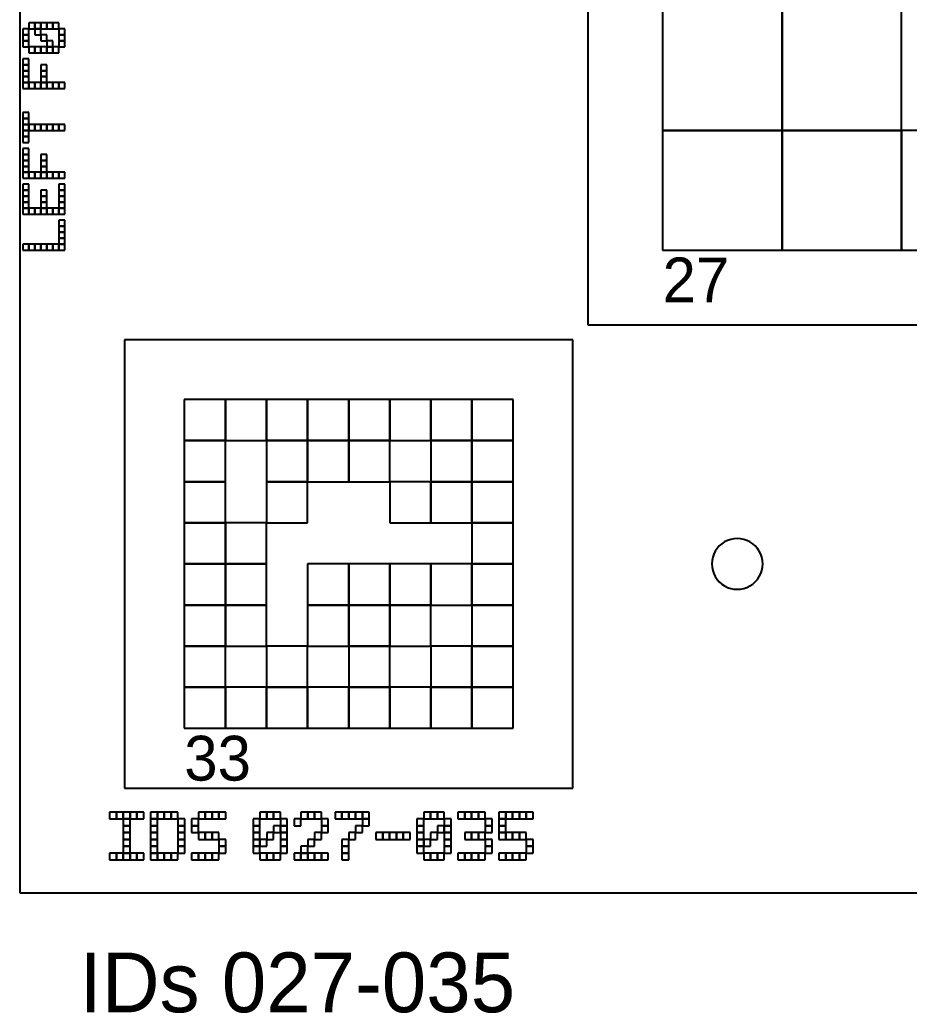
# Model space of a CAD drawing. Extents: x 0 to 490, y -8 to 329.
# Drawn here: x 0 to 59.5, y -8.1 to 58.4 of the extents above; entities that cross this region are included whole.
import ezdxf

# ---------------------------------------------------------------- set-up
doc = ezdxf.new("R2010")
doc.units = 0
for name, color, linetype in [('BLACK_POCKET', 7, 'CONTINUOUS'), ('BOARD_TEXT', 2, 'CONTINUOUS'), ('CUT', 1, 'CONTINUOUS'), ('LABEL', 3, 'CONTINUOUS'), ('MOUNT_HOLE', 5, 'CONTINUOUS'), ('QUIET_ZONE', 4, 'CONTINUOUS'), ('TAG_BOUNDARY', 8, 'CONTINUOUS')]:
    doc.layers.add(name, color=color, linetype=linetype)

msp = doc.modelspace()

# ---------------------------------------------------------------- linework, layer by layer
at = {"layer": 'BLACK_POCKET'}
for p, q in [((43, 59), (43, 51)), ((51, 51), (51, 59)), ((51, 59), (51, 51)), ((59, 51), (59, 59)), ((43, 51), (51, 51)), ((51, 51), (43, 51)), ((43, 51), (43, 43)), ((51, 51), (59, 51)), ((51, 43), (51, 51)), ((59, 51), (51, 51)), ((51, 51), (51, 43)), ((59, 43), (59, 51)), ((67, 51), (59, 51)), ((59, 51), (59, 43)), ((43, 43), (51, 43)), ((51, 43), (59, 43)), ((59, 43), (67, 43)), ((13.75, 33), (11, 33)), ((11, 33), (11, 30.25)), ((13.75, 30.25), (13.75, 33)), ((16.5, 33), (13.75, 33)), ((13.75, 33), (13.75, 30.25)), ((16.5, 30.25), (16.5, 33)), ((19.25, 33), (16.5, 33)), ((16.5, 33), (16.5, 30.25)), ((19.25, 30.25), (19.25, 33)), ((22, 33), (19.25, 33)), ((19.25, 33), (19.25, 30.25)), ((22, 30.25), (22, 33)), ((24.75, 33), (22, 33)), ((22, 33), (22, 30.25)), ((24.75, 30.25), (24.75, 33)), ((27.5, 33), (24.75, 33)), ((24.75, 33), (24.75, 30.25)), ((27.5, 30.25), (27.5, 33)), ((30.25, 33), (27.5, 33)), ((27.5, 33), (27.5, 30.25)), ((30.25, 30.25), (30.25, 33)), ((33, 33), (30.25, 33)), ((30.25, 33), (30.25, 30.25)), ((33, 30.25), (33, 33)), ((11, 30.25), (13.75, 30.25)), ((13.75, 30.25), (11, 30.25)), ((11, 30.25), (11, 27.5)), ((13.75, 30.25), (16.5, 30.25)), ((13.75, 27.5), (13.75, 30.25)), ((16.5, 30.25), (19.25, 30.25)), ((19.25, 30.25), (16.5, 30.25)), ((16.5, 30.25), (16.5, 27.5)), ((19.25, 30.25), (22, 30.25)), ((19.25, 27.5), (19.25, 30.25)), ((22, 30.25), (19.25, 30.25)), ((19.25, 30.25), (19.25, 27.5)), ((22, 30.25), (24.75, 30.25)), ((22, 27.5), (22, 30.25)), ((24.75, 30.25), (22, 30.25)), ((22, 30.25), (22, 27.5)), ((24.75, 30.25), (27.5, 30.25)), ((24.75, 27.5), (24.75, 30.25)), ((27.5, 30.25), (30.25, 30.25)), ((30.25, 30.25), (27.5, 30.25)), ((27.5, 30.25), (27.5, 27.5)), ((30.25, 30.25), (33, 30.25)), ((30.25, 27.5), (30.25, 30.25)), ((33, 30.25), (30.25, 30.25)), ((30.25, 30.25), (30.25, 27.5)), ((33, 27.5), (33, 30.25)), ((11, 27.5), (13.75, 27.5)), ((13.75, 27.5), (11, 27.5)), ((11, 27.5), (11, 24.75)), ((13.75, 24.75), (13.75, 27.5)), ((16.5, 27.5), (19.25, 27.5)), ((19.25, 27.5), (16.5, 27.5)), ((16.5, 27.5), (16.5, 24.75)), ((19.25, 27.5), (22, 27.5)), ((19.25, 24.75), (19.25, 27.5)), ((22, 27.5), (24.75, 27.5)), ((27.5, 27.5), (24.75, 27.5)), ((24.75, 27.5), (24.75, 24.75)), ((27.5, 27.5), (30.25, 27.5)), ((27.5, 24.75), (27.5, 27.5)), ((30.25, 27.5), (27.5, 27.5)), ((27.5, 27.5), (27.5, 24.75)), ((30.25, 27.5), (33, 27.5)), ((30.25, 24.75), (30.25, 27.5)), ((33, 27.5), (30.25, 27.5)), ((30.25, 27.5), (30.25, 24.75)), ((33, 24.75), (33, 27.5)), ((11, 24.75), (13.75, 24.75)), ((13.75, 24.75), (11, 24.75)), ((11, 24.75), (11, 22)), ((13.75, 22), (13.75, 24.75)), ((16.5, 24.75), (13.75, 24.75)), ((13.75, 24.75), (13.75, 22)), ((16.5, 24.75), (19.25, 24.75)), ((16.5, 22), (16.5, 24.75)), ((24.75, 24.75), (27.5, 24.75)), ((27.5, 24.75), (30.25, 24.75)), ((30.25, 24.75), (33, 24.75)), ((33, 24.75), (30.25, 24.75)), ((30.25, 24.75), (30.25, 22)), ((33, 22), (33, 24.75)), ((11, 22), (13.75, 22)), ((13.75, 22), (11, 22)), ((11, 22), (11, 19.25)), ((13.75, 22), (16.5, 22)), ((13.75, 19.25), (13.75, 22)), ((16.5, 22), (13.75, 22)), ((13.75, 22), (13.75, 19.25)), ((16.5, 19.25), (16.5, 22)), ((22, 22), (19.25, 22)), ((19.25, 22), (19.25, 19.25)), ((22, 19.25), (22, 22)), ((24.75, 22), (22, 22)), ((22, 22), (22, 19.25)), ((24.75, 19.25), (24.75, 22)), ((27.5, 22), (24.75, 22)), ((24.75, 22), (24.75, 19.25)), ((27.5, 19.25), (27.5, 22)), ((30.25, 22), (27.5, 22)), ((27.5, 22), (27.5, 19.25)), ((30.25, 22), (33, 22)), ((30.25, 19.25), (30.25, 22)), ((33, 22), (30.25, 22)), ((30.25, 22), (30.25, 19.25)), ((33, 19.25), (33, 22)), ((11, 19.25), (13.75, 19.25)), ((13.75, 19.25), (11, 19.25)), ((11, 19.25), (11, 16.5)), ((13.75, 19.25), (16.5, 19.25)), ((13.75, 16.5), (13.75, 19.25)), ((16.5, 19.25), (13.75, 19.25)), ((13.75, 19.25), (13.75, 16.5)), ((16.5, 16.5), (16.5, 19.25)), ((19.25, 19.25), (22, 19.25)), ((22, 19.25), (19.25, 19.25)), ((19.25, 19.25), (19.25, 16.5)), ((22, 19.25), (24.75, 19.25)), ((22, 16.5), (22, 19.25)), ((24.75, 19.25), (22, 19.25)), ((22, 19.25), (22, 16.5)), ((24.75, 19.25), (27.5, 19.25)), ((24.75, 16.5), (24.75, 19.25)), ((27.5, 19.25), (24.75, 19.25)), ((24.75, 19.25), (24.75, 16.5)), ((27.5, 19.25), (30.25, 19.25)), ((27.5, 16.5), (27.5, 19.25)), ((30.25, 19.25), (33, 19.25)), ((33, 19.25), (30.25, 19.25)), ((30.25, 19.25), (30.25, 16.5)), ((33, 16.5), (33, 19.25)), ((11, 16.5), (13.75, 16.5)), ((13.75, 16.5), (11, 16.5)), ((11, 16.5), (11, 13.75)), ((13.75, 16.5), (16.5, 16.5)), ((13.75, 13.75), (13.75, 16.5)), ((19.25, 16.5), (16.5, 16.5)), ((16.5, 16.5), (16.5, 13.75)), ((19.25, 16.5), (22, 16.5)), ((19.25, 13.75), (19.25, 16.5)), ((22, 16.5), (24.75, 16.5)), ((24.75, 16.5), (22, 16.5)), ((22, 16.5), (22, 13.75)), ((24.75, 16.5), (27.5, 16.5)), ((24.75, 13.75), (24.75, 16.5)), ((30.25, 16.5), (27.5, 16.5)), ((27.5, 16.5), (27.5, 13.75)), ((30.25, 16.5), (33, 16.5)), ((30.25, 13.75), (30.25, 16.5)), ((33, 16.5), (30.25, 16.5)), ((30.25, 16.5), (30.25, 13.75)), ((33, 13.75), (33, 16.5)), ((11, 13.75), (13.75, 13.75)), ((13.75, 13.75), (11, 13.75)), ((11, 13.75), (11, 11)), ((13.75, 11), (13.75, 13.75)), ((16.5, 13.75), (13.75, 13.75)), ((13.75, 13.75), (13.75, 11)), ((16.5, 13.75), (19.25, 13.75)), ((16.5, 11), (16.5, 13.75)), ((19.25, 13.75), (16.5, 13.75)), ((16.5, 13.75), (16.5, 11)), ((19.25, 11), (19.25, 13.75)), ((22, 13.75), (19.25, 13.75)), ((19.25, 13.75), (19.25, 11)), ((22, 13.75), (24.75, 13.75)), ((22, 11), (22, 13.75)), ((24.75, 13.75), (22, 13.75)), ((22, 13.75), (22, 11)), ((24.75, 11), (24.75, 13.75)), ((27.5, 13.75), (24.75, 13.75)), ((24.75, 13.75), (24.75, 11)), ((27.5, 13.75), (30.25, 13.75)), ((27.5, 11), (27.5, 13.75)), ((30.25, 13.75), (27.5, 13.75)), ((27.5, 13.75), (27.5, 11)), ((30.25, 13.75), (33, 13.75)), ((30.25, 11), (30.25, 13.75)), ((33, 13.75), (30.25, 13.75)), ((30.25, 13.75), (30.25, 11)), ((33, 11), (33, 13.75)), ((11, 11), (13.75, 11)), ((13.75, 11), (16.5, 11)), ((16.5, 11), (19.25, 11)), ((19.25, 11), (22, 11)), ((22, 11), (24.75, 11)), ((24.75, 11), (27.5, 11)), ((27.5, 11), (30.25, 11)), ((30.25, 11), (33, 11))]:
    msp.add_line(p, q, dxfattribs=at)
at = {"layer": 'BOARD_TEXT'}
for p, q in [((1, 58.2), (0.6, 58.2)), ((0.6, 58.2), (0.6, 57.8)), ((1, 57.8), (1, 58.2)), ((1.4, 58.2), (1, 58.2)), ((1, 58.2), (1, 57.8)), ((1.4, 57.8), (1.4, 58.2)), ((1.8, 58.2), (1.4, 58.2)), ((1.4, 58.2), (1.4, 57.8)), ((1.8, 57.8), (1.8, 58.2)), ((2.2, 58.2), (1.8, 58.2)), ((1.8, 58.2), (1.8, 57.8)), ((2.2, 57.8), (2.2, 58.2)), ((2.6, 58.2), (2.2, 58.2)), ((2.2, 58.2), (2.2, 57.8)), ((2.6, 57.8), (2.6, 58.2)), ((0.6, 57.8), (0.2, 57.8)), ((0.2, 57.8), (0.2, 57.4)), ((0.6, 57.4), (0.2, 57.4)), ((0.2, 57.4), (0.2, 57)), ((0.2, 57.4), (0.6, 57.4)), ((0.6, 57.4), (0.6, 57.8)), ((0.6, 57.8), (1, 57.8)), ((0.6, 57), (0.6, 57.4)), ((1.4, 57.8), (1, 57.8)), ((1, 57.8), (1, 57.4)), ((1, 57.8), (1.4, 57.8)), ((1, 57.4), (1.4, 57.4)), ((1.4, 57.4), (1.4, 57.8)), ((1.4, 57.8), (1.8, 57.8)), ((1.8, 57.4), (1.4, 57.4)), ((1.4, 57.4), (1.4, 57)), ((1.8, 57.8), (2.2, 57.8)), ((1.8, 57), (1.8, 57.4)), ((2.2, 57.8), (2.6, 57.8)), ((3, 57.8), (2.6, 57.8)), ((2.6, 57.8), (2.6, 57.4)), ((3, 57.4), (2.6, 57.4)), ((2.6, 57.4), (2.6, 57)), ((2.6, 57.4), (3, 57.4)), ((3, 57.4), (3, 57.8)), ((3, 57), (3, 57.4)), ((0.6, 57), (0.2, 57)), ((0.2, 57), (0.2, 56.6)), ((0.2, 57), (0.6, 57)), ((0.2, 56.6), (0.6, 56.6)), ((0.6, 56.6), (0.6, 57)), ((1, 56.6), (0.6, 56.6)), ((0.6, 56.6), (0.6, 56.2)), ((1, 56.2), (1, 56.6)), ((1.4, 56.6), (1, 56.6)), ((1, 56.6), (1, 56.2)), ((1.4, 57), (1.8, 57)), ((1.4, 56.2), (1.4, 56.6)), ((1.8, 56.6), (1.4, 56.6)), ((1.4, 56.6), (1.4, 56.2)), ((2.2, 57), (1.8, 57)), ((1.8, 57), (1.8, 56.6)), ((1.8, 56.2), (1.8, 56.6)), ((2.2, 56.6), (1.8, 56.6)), ((1.8, 56.6), (1.8, 56.2)), ((1.8, 56.6), (2.2, 56.6)), ((2.2, 56.6), (2.2, 57)), ((2.2, 56.2), (2.2, 56.6)), ((2.6, 56.6), (2.2, 56.6)), ((2.2, 56.6), (2.2, 56.2)), ((3, 57), (2.6, 57)), ((2.6, 57), (2.6, 56.6)), ((2.6, 57), (3, 57)), ((2.6, 56.2), (2.6, 56.6)), ((2.6, 56.6), (3, 56.6)), ((3, 56.6), (3, 57)), ((0.6, 56.2), (1, 56.2)), ((1, 56.2), (1.4, 56.2)), ((1.4, 56.2), (1.8, 56.2)), ((1.8, 56.2), (2.2, 56.2)), ((2.2, 56.2), (2.6, 56.2)), ((0.6, 55.8), (0.2, 55.8)), ((0.2, 55.8), (0.2, 55.4)), ((0.6, 55.4), (0.2, 55.4)), ((0.2, 55.4), (0.2, 55)), ((0.2, 55.4), (0.6, 55.4)), ((0.6, 55.4), (0.6, 55.8)), ((0.6, 55), (0.6, 55.4)), ((1.8, 55.4), (1.4, 55.4)), ((1.4, 55.4), (1.4, 55)), ((1.8, 55), (1.8, 55.4)), ((0.6, 55), (0.2, 55)), ((0.2, 55), (0.2, 54.6)), ((0.2, 55), (0.6, 55)), ((0.6, 54.6), (0.2, 54.6)), ((0.2, 54.6), (0.2, 54.2)), ((0.2, 54.6), (0.6, 54.6)), ((0.6, 54.6), (0.6, 55)), ((0.6, 54.2), (0.6, 54.6)), ((1.8, 55), (1.4, 55)), ((1.4, 55), (1.4, 54.6)), ((1.4, 55), (1.8, 55)), ((1.8, 54.6), (1.4, 54.6)), ((1.4, 54.6), (1.4, 54.2)), ((1.4, 54.6), (1.8, 54.6)), ((1.8, 54.6), (1.8, 55)), ((1.8, 54.2), (1.8, 54.6)), ((0.6, 54.2), (0.2, 54.2)), ((0.2, 54.2), (0.2, 53.8)), ((0.2, 54.2), (0.6, 54.2)), ((0.6, 53.8), (0.6, 54.2)), ((1, 54.2), (0.6, 54.2)), ((0.6, 54.2), (0.6, 53.8)), ((1, 53.8), (1, 54.2)), ((1.4, 54.2), (1, 54.2)), ((1, 54.2), (1, 53.8)), ((1.4, 53.8), (1.4, 54.2)), ((1.8, 54.2), (1.4, 54.2)), ((1.4, 54.2), (1.4, 53.8)), ((1.4, 54.2), (1.8, 54.2)), ((1.8, 53.8), (1.8, 54.2)), ((2.2, 54.2), (1.8, 54.2)), ((1.8, 54.2), (1.8, 53.8)), ((2.2, 53.8), (2.2, 54.2)), ((2.6, 54.2), (2.2, 54.2)), ((2.2, 54.2), (2.2, 53.8)), ((2.6, 53.8), (2.6, 54.2)), ((3, 54.2), (2.6, 54.2)), ((2.6, 54.2), (2.6, 53.8)), ((3, 53.8), (3, 54.2)), ((0.2, 53.8), (0.6, 53.8)), ((0.6, 53.8), (1, 53.8)), ((1, 53.8), (1.4, 53.8)), ((1.4, 53.8), (1.8, 53.8)), ((1.8, 53.8), (2.2, 53.8)), ((2.2, 53.8), (2.6, 53.8)), ((2.6, 53.8), (3, 53.8)), ((0.6, 52.2), (0.2, 52.2)), ((0.2, 52.2), (0.2, 51.8)), ((0.6, 51.8), (0.6, 52.2)), ((0.6, 51.8), (0.2, 51.8)), ((0.2, 51.8), (0.2, 51.4)), ((0.2, 51.8), (0.6, 51.8)), ((0.6, 51.4), (0.2, 51.4)), ((0.2, 51.4), (0.2, 51)), ((0.2, 51.4), (0.6, 51.4)), ((0.6, 51.4), (0.6, 51.8)), ((0.6, 51), (0.6, 51.4)), ((1, 51.4), (0.6, 51.4)), ((0.6, 51.4), (0.6, 51)), ((1, 51), (1, 51.4)), ((1.4, 51.4), (1, 51.4)), ((1, 51.4), (1, 51)), ((1.4, 51), (1.4, 51.4)), ((1.8, 51.4), (1.4, 51.4)), ((1.4, 51.4), (1.4, 51)), ((1.8, 51), (1.8, 51.4)), ((2.2, 51.4), (1.8, 51.4)), ((1.8, 51.4), (1.8, 51)), ((2.2, 51), (2.2, 51.4)), ((2.6, 51.4), (2.2, 51.4)), ((2.2, 51.4), (2.2, 51)), ((2.6, 51), (2.6, 51.4)), ((3, 51.4), (2.6, 51.4)), ((2.6, 51.4), (2.6, 51)), ((3, 51), (3, 51.4)), ((0.6, 51), (0.2, 51)), ((0.2, 51), (0.2, 50.6)), ((0.2, 51), (0.6, 51)), ((0.6, 50.6), (0.2, 50.6)), ((0.2, 50.6), (0.2, 50.2)), ((0.2, 50.6), (0.6, 50.6)), ((0.6, 50.6), (0.6, 51)), ((0.6, 51), (1, 51)), ((0.6, 50.2), (0.6, 50.6)), ((1, 51), (1.4, 51)), ((1.4, 51), (1.8, 51)), ((1.8, 51), (2.2, 51)), ((2.2, 51), (2.6, 51)), ((2.6, 51), (3, 51)), ((0.2, 50.2), (0.6, 50.2)), ((0.6, 49.8), (0.2, 49.8)), ((0.2, 49.8), (0.2, 49.4)), ((0.6, 49.4), (0.2, 49.4)), ((0.2, 49.4), (0.2, 49)), ((0.2, 49.4), (0.6, 49.4)), ((0.6, 49.4), (0.6, 49.8)), ((0.6, 49), (0.6, 49.4)), ((1.8, 49.4), (1.4, 49.4)), ((1.4, 49.4), (1.4, 49)), ((1.8, 49), (1.8, 49.4)), ((0.6, 49), (0.2, 49)), ((0.2, 49), (0.2, 48.6)), ((0.2, 49), (0.6, 49)), ((0.6, 48.6), (0.2, 48.6)), ((0.2, 48.6), (0.2, 48.2)), ((0.2, 48.6), (0.6, 48.6)), ((0.6, 48.6), (0.6, 49)), ((0.6, 48.2), (0.6, 48.6)), ((1.8, 49), (1.4, 49)), ((1.4, 49), (1.4, 48.6)), ((1.4, 49), (1.8, 49)), ((1.8, 48.6), (1.4, 48.6)), ((1.4, 48.6), (1.4, 48.2)), ((1.4, 48.6), (1.8, 48.6)), ((1.8, 48.6), (1.8, 49)), ((1.8, 48.2), (1.8, 48.6)), ((0.6, 48.2), (0.2, 48.2)), ((0.2, 48.2), (0.2, 47.8)), ((0.2, 48.2), (0.6, 48.2)), ((0.6, 47.8), (0.6, 48.2)), ((1, 48.2), (0.6, 48.2)), ((0.6, 48.2), (0.6, 47.8)), ((1, 47.8), (1, 48.2)), ((1.4, 48.2), (1, 48.2)), ((1, 48.2), (1, 47.8)), ((1.4, 47.8), (1.4, 48.2)), ((1.8, 48.2), (1.4, 48.2)), ((1.4, 48.2), (1.4, 47.8)), ((1.4, 48.2), (1.8, 48.2)), ((1.8, 47.8), (1.8, 48.2)), ((2.2, 48.2), (1.8, 48.2)), ((1.8, 48.2), (1.8, 47.8)), ((2.2, 47.8), (2.2, 48.2)), ((2.6, 48.2), (2.2, 48.2)), ((2.2, 48.2), (2.2, 47.8)), ((2.6, 47.8), (2.6, 48.2)), ((3, 48.2), (2.6, 48.2)), ((2.6, 48.2), (2.6, 47.8)), ((3, 47.8), (3, 48.2)), ((0.2, 47.8), (0.6, 47.8)), ((0.6, 47.4), (0.2, 47.4)), ((0.2, 47.4), (0.2, 47)), ((0.6, 47.8), (1, 47.8)), ((0.6, 47), (0.6, 47.4)), ((1, 47.8), (1.4, 47.8)), ((1.4, 47.8), (1.8, 47.8)), ((1.8, 47.8), (2.2, 47.8)), ((2.2, 47.8), (2.6, 47.8)), ((2.6, 47.8), (3, 47.8)), ((3, 47.4), (2.6, 47.4)), ((2.6, 47.4), (2.6, 47)), ((3, 47), (3, 47.4)), ((0.6, 47), (0.2, 47)), ((0.2, 47), (0.2, 46.6)), ((0.2, 47), (0.6, 47)), ((0.6, 46.6), (0.2, 46.6)), ((0.2, 46.6), (0.2, 46.2)), ((0.2, 46.6), (0.6, 46.6)), ((0.6, 46.6), (0.6, 47)), ((0.6, 46.2), (0.6, 46.6)), ((1.8, 47), (1.4, 47)), ((1.4, 47), (1.4, 46.6)), ((1.8, 46.6), (1.4, 46.6)), ((1.4, 46.6), (1.4, 46.2)), ((1.4, 46.6), (1.8, 46.6)), ((1.8, 46.6), (1.8, 47)), ((1.8, 46.2), (1.8, 46.6)), ((3, 47), (2.6, 47)), ((2.6, 47), (2.6, 46.6)), ((2.6, 47), (3, 47)), ((3, 46.6), (2.6, 46.6)), ((2.6, 46.6), (2.6, 46.2)), ((2.6, 46.6), (3, 46.6)), ((3, 46.6), (3, 47)), ((3, 46.2), (3, 46.6)), ((0.6, 46.2), (0.2, 46.2)), ((0.2, 46.2), (0.2, 45.8)), ((0.2, 46.2), (0.6, 46.2)), ((0.6, 45.8), (0.6, 46.2)), ((1.8, 46.2), (1.4, 46.2)), ((1.4, 46.2), (1.4, 45.8)), ((1.4, 46.2), (1.8, 46.2)), ((1.8, 45.8), (1.8, 46.2)), ((3, 46.2), (2.6, 46.2)), ((2.6, 46.2), (2.6, 45.8)), ((2.6, 46.2), (3, 46.2)), ((3, 45.8), (3, 46.2)), ((0.6, 45.8), (0.2, 45.8)), ((0.2, 45.8), (0.2, 45.4)), ((0.2, 45.8), (0.6, 45.8)), ((0.2, 45.4), (0.6, 45.4)), ((0.6, 45.4), (0.6, 45.8)), ((1, 45.8), (0.6, 45.8)), ((0.6, 45.8), (0.6, 45.4)), ((0.6, 45.4), (1, 45.4)), ((1, 45.4), (1, 45.8)), ((1.4, 45.8), (1, 45.8)), ((1, 45.8), (1, 45.4)), ((1, 45.4), (1.4, 45.4)), ((1.4, 45.4), (1.4, 45.8)), ((1.8, 45.8), (1.4, 45.8)), ((1.4, 45.8), (1.4, 45.4)), ((1.4, 45.8), (1.8, 45.8)), ((1.4, 45.4), (1.8, 45.4)), ((1.8, 45.4), (1.8, 45.8)), ((2.2, 45.8), (1.8, 45.8)), ((1.8, 45.8), (1.8, 45.4)), ((1.8, 45.4), (2.2, 45.4)), ((2.2, 45.4), (2.2, 45.8)), ((2.6, 45.8), (2.2, 45.8)), ((2.2, 45.8), (2.2, 45.4)), ((2.2, 45.4), (2.6, 45.4)), ((2.6, 45.4), (2.6, 45.8)), ((3, 45.8), (2.6, 45.8)), ((2.6, 45.8), (2.6, 45.4)), ((2.6, 45.8), (3, 45.8)), ((2.6, 45.4), (3, 45.4)), ((3, 45.4), (3, 45.8)), ((3, 45), (2.6, 45)), ((2.6, 45), (2.6, 44.6)), ((3, 44.6), (2.6, 44.6)), ((2.6, 44.6), (2.6, 44.2)), ((2.6, 44.6), (3, 44.6)), ((3, 44.6), (3, 45)), ((3, 44.2), (3, 44.6)), ((3, 44.2), (2.6, 44.2)), ((2.6, 44.2), (2.6, 43.8)), ((2.6, 44.2), (3, 44.2)), ((3, 43.8), (3, 44.2)), ((0.6, 43.4), (0.2, 43.4)), ((0.2, 43.4), (0.2, 43)), ((0.6, 43), (0.6, 43.4)), ((1, 43.4), (0.6, 43.4)), ((0.6, 43.4), (0.6, 43)), ((1, 43), (1, 43.4)), ((1.4, 43.4), (1, 43.4)), ((1, 43.4), (1, 43)), ((1.4, 43), (1.4, 43.4)), ((1.8, 43.4), (1.4, 43.4)), ((1.4, 43.4), (1.4, 43)), ((1.8, 43), (1.8, 43.4)), ((2.2, 43.4), (1.8, 43.4)), ((1.8, 43.4), (1.8, 43)), ((2.2, 43), (2.2, 43.4)), ((2.6, 43.4), (2.2, 43.4)), ((2.2, 43.4), (2.2, 43)), ((3, 43.8), (2.6, 43.8)), ((2.6, 43.8), (2.6, 43.4)), ((2.6, 43.8), (3, 43.8)), ((2.6, 43), (2.6, 43.4)), ((3, 43.4), (2.6, 43.4)), ((2.6, 43.4), (2.6, 43)), ((2.6, 43.4), (3, 43.4)), ((3, 43.4), (3, 43.8)), ((3, 43), (3, 43.4)), ((0.2, 43), (0.6, 43)), ((0.6, 43), (1, 43)), ((1, 43), (1.4, 43)), ((1.4, 43), (1.8, 43)), ((1.8, 43), (2.2, 43)), ((2.2, 43), (2.6, 43)), ((2.6, 43), (3, 43)), ((6.457143, 5.4), (6, 5.4)), ((6, 5.4), (6, 4.942857)), ((6.457143, 4.942857), (6.457143, 5.4)), ((6.914286, 5.4), (6.457143, 5.4)), ((6.457143, 5.4), (6.457143, 4.942857)), ((6.914286, 4.942857), (6.914286, 5.4)), ((7.371429, 5.4), (6.914286, 5.4)), ((6.914286, 5.4), (6.914286, 4.942857)), ((7.371429, 4.942857), (7.371429, 5.4)), ((7.828571, 5.4), (7.371429, 5.4)), ((7.371429, 5.4), (7.371429, 4.942857)), ((7.828571, 4.942857), (7.828571, 5.4)), ((8.285714, 5.4), (7.828571, 5.4)), ((7.828571, 5.4), (7.828571, 4.942857)), ((8.285714, 4.942857), (8.285714, 5.4)), ((9.2, 5.4), (8.742857, 5.4)), ((8.742857, 5.4), (8.742857, 4.942857)), ((9.2, 4.942857), (9.2, 5.4)), ((9.657143, 5.4), (9.2, 5.4)), ((9.2, 5.4), (9.2, 4.942857)), ((9.657143, 4.942857), (9.657143, 5.4)), ((10.114286, 5.4), (9.657143, 5.4)), ((9.657143, 5.4), (9.657143, 4.942857)), ((10.114286, 4.942857), (10.114286, 5.4)), ((10.571429, 5.4), (10.114286, 5.4)), ((10.114286, 5.4), (10.114286, 4.942857)), ((10.571429, 4.942857), (10.571429, 5.4)), ((12.4, 5.4), (11.942857, 5.4)), ((11.942857, 5.4), (11.942857, 4.942857)), ((12.4, 4.942857), (12.4, 5.4)), ((12.857143, 5.4), (12.4, 5.4)), ((12.4, 5.4), (12.4, 4.942857)), ((12.857143, 4.942857), (12.857143, 5.4)), ((13.314286, 5.4), (12.857143, 5.4)), ((12.857143, 5.4), (12.857143, 4.942857)), ((13.314286, 4.942857), (13.314286, 5.4)), ((13.771429, 5.4), (13.314286, 5.4)), ((13.314286, 5.4), (13.314286, 4.942857)), ((13.771429, 4.942857), (13.771429, 5.4)), ((16.514286, 5.4), (16.057143, 5.4)), ((16.057143, 5.4), (16.057143, 4.942857)), ((16.514286, 4.942857), (16.514286, 5.4)), ((16.971429, 5.4), (16.514286, 5.4)), ((16.514286, 5.4), (16.514286, 4.942857)), ((16.971429, 4.942857), (16.971429, 5.4)), ((17.428571, 5.4), (16.971429, 5.4)), ((16.971429, 5.4), (16.971429, 4.942857)), ((17.428571, 4.942857), (17.428571, 5.4)), ((19.257143, 5.4), (18.8, 5.4)), ((18.8, 5.4), (18.8, 4.942857)), ((19.257143, 4.942857), (19.257143, 5.4)), ((19.714286, 5.4), (19.257143, 5.4)), ((19.257143, 5.4), (19.257143, 4.942857)), ((19.714286, 4.942857), (19.714286, 5.4)), ((20.171429, 5.4), (19.714286, 5.4)), ((19.714286, 5.4), (19.714286, 4.942857)), ((20.171429, 4.942857), (20.171429, 5.4)), ((21.542857, 5.4), (21.085714, 5.4)), ((21.085714, 5.4), (21.085714, 4.942857)), ((21.542857, 4.942857), (21.542857, 5.4)), ((22, 5.4), (21.542857, 5.4)), ((21.542857, 5.4), (21.542857, 4.942857)), ((22, 4.942857), (22, 5.4)), ((22.457143, 5.4), (22, 5.4)), ((22, 5.4), (22, 4.942857)), ((22.457143, 4.942857), (22.457143, 5.4)), ((22.914286, 5.4), (22.457143, 5.4)), ((22.457143, 5.4), (22.457143, 4.942857)), ((22.914286, 4.942857), (22.914286, 5.4)), ((23.371429, 5.4), (22.914286, 5.4)), ((22.914286, 5.4), (22.914286, 4.942857)), ((23.371429, 4.942857), (23.371429, 5.4)), ((27.485714, 5.4), (27.028571, 5.4)), ((27.028571, 5.4), (27.028571, 4.942857)), ((27.485714, 4.942857), (27.485714, 5.4)), ((27.942857, 5.4), (27.485714, 5.4)), ((27.485714, 5.4), (27.485714, 4.942857)), ((27.942857, 4.942857), (27.942857, 5.4)), ((28.4, 5.4), (27.942857, 5.4)), ((27.942857, 5.4), (27.942857, 4.942857)), ((28.4, 4.942857), (28.4, 5.4)), ((29.771429, 5.4), (29.314286, 5.4)), ((29.314286, 5.4), (29.314286, 4.942857)), ((29.771429, 4.942857), (29.771429, 5.4)), ((30.228571, 5.4), (29.771429, 5.4)), ((29.771429, 5.4), (29.771429, 4.942857)), ((30.228571, 4.942857), (30.228571, 5.4)), ((30.685714, 5.4), (30.228571, 5.4)), ((30.228571, 5.4), (30.228571, 4.942857)), ((30.685714, 4.942857), (30.685714, 5.4)), ((31.142857, 5.4), (30.685714, 5.4)), ((30.685714, 5.4), (30.685714, 4.942857)), ((31.142857, 4.942857), (31.142857, 5.4)), ((32.514286, 5.4), (32.057143, 5.4)), ((32.057143, 5.4), (32.057143, 4.942857)), ((32.514286, 4.942857), (32.514286, 5.4)), ((32.971429, 5.4), (32.514286, 5.4)), ((32.514286, 5.4), (32.514286, 4.942857)), ((32.971429, 4.942857), (32.971429, 5.4)), ((33.428571, 5.4), (32.971429, 5.4)), ((32.971429, 5.4), (32.971429, 4.942857)), ((33.428571, 4.942857), (33.428571, 5.4)), ((33.885714, 5.4), (33.428571, 5.4)), ((33.428571, 5.4), (33.428571, 4.942857)), ((33.885714, 4.942857), (33.885714, 5.4)), ((34.342857, 5.4), (33.885714, 5.4)), ((33.885714, 5.4), (33.885714, 4.942857)), ((34.342857, 4.942857), (34.342857, 5.4)), ((6, 4.942857), (6.457143, 4.942857)), ((6.457143, 4.942857), (6.914286, 4.942857)), ((6.914286, 4.942857), (7.371429, 4.942857)), ((7.371429, 4.942857), (6.914286, 4.942857)), ((6.914286, 4.942857), (6.914286, 4.485714)), ((7.371429, 4.942857), (7.828571, 4.942857)), ((7.371429, 4.485714), (7.371429, 4.942857)), ((7.828571, 4.942857), (8.285714, 4.942857)), ((8.742857, 4.942857), (9.2, 4.942857)), ((9.2, 4.942857), (8.742857, 4.942857)), ((8.742857, 4.942857), (8.742857, 4.485714)), ((9.2, 4.942857), (9.657143, 4.942857)), ((9.2, 4.485714), (9.2, 4.942857)), ((9.657143, 4.942857), (10.114286, 4.942857)), ((10.114286, 4.942857), (10.571429, 4.942857)), ((11.028571, 4.942857), (10.571429, 4.942857)), ((10.571429, 4.942857), (10.571429, 4.485714)), ((11.028571, 4.485714), (11.028571, 4.942857)), ((11.942857, 4.942857), (11.485714, 4.942857)), ((11.485714, 4.942857), (11.485714, 4.485714)), ((11.942857, 4.942857), (12.4, 4.942857)), ((11.942857, 4.485714), (11.942857, 4.942857)), ((12.4, 4.942857), (12.857143, 4.942857)), ((12.857143, 4.942857), (13.314286, 4.942857)), ((13.314286, 4.942857), (13.771429, 4.942857)), ((16.057143, 4.942857), (15.6, 4.942857)), ((15.6, 4.942857), (15.6, 4.485714)), ((16.057143, 4.942857), (16.514286, 4.942857)), ((16.057143, 4.485714), (16.057143, 4.942857)), ((16.514286, 4.942857), (16.971429, 4.942857)), ((16.971429, 4.942857), (17.428571, 4.942857)), ((17.885714, 4.942857), (17.428571, 4.942857)), ((17.428571, 4.942857), (17.428571, 4.485714)), ((17.885714, 4.485714), (17.885714, 4.942857)), ((18.8, 4.942857), (18.342857, 4.942857)), ((18.342857, 4.942857), (18.342857, 4.485714)), ((18.8, 4.942857), (19.257143, 4.942857)), ((18.8, 4.485714), (18.8, 4.942857)), ((19.257143, 4.942857), (19.714286, 4.942857)), ((19.714286, 4.942857), (20.171429, 4.942857)), ((20.628571, 4.942857), (20.171429, 4.942857)), ((20.171429, 4.942857), (20.171429, 4.485714)), ((20.628571, 4.485714), (20.628571, 4.942857)), ((21.085714, 4.942857), (21.542857, 4.942857)), ((21.542857, 4.942857), (22, 4.942857)), ((22, 4.942857), (22.457143, 4.942857)), ((22.457143, 4.942857), (22.914286, 4.942857)), ((22.914286, 4.942857), (23.371429, 4.942857)), ((23.371429, 4.942857), (22.914286, 4.942857)), ((22.914286, 4.942857), (22.914286, 4.485714)), ((23.371429, 4.485714), (23.371429, 4.942857)), ((27.028571, 4.942857), (26.571429, 4.942857)), ((26.571429, 4.942857), (26.571429, 4.485714)), ((27.028571, 4.942857), (27.485714, 4.942857)), ((27.028571, 4.485714), (27.028571, 4.942857)), ((27.485714, 4.942857), (27.942857, 4.942857)), ((27.942857, 4.942857), (28.4, 4.942857)), ((28.857143, 4.942857), (28.4, 4.942857)), ((28.4, 4.942857), (28.4, 4.485714)), ((28.857143, 4.485714), (28.857143, 4.942857)), ((29.314286, 4.942857), (29.771429, 4.942857)), ((29.771429, 4.942857), (30.228571, 4.942857)), ((30.228571, 4.942857), (30.685714, 4.942857)), ((30.685714, 4.942857), (31.142857, 4.942857)), ((31.6, 4.942857), (31.142857, 4.942857)), ((31.142857, 4.942857), (31.142857, 4.485714)), ((31.6, 4.485714), (31.6, 4.942857)), ((32.057143, 4.942857), (32.514286, 4.942857)), ((32.514286, 4.942857), (32.057143, 4.942857)), ((32.057143, 4.942857), (32.057143, 4.485714)), ((32.514286, 4.942857), (32.971429, 4.942857)), ((32.514286, 4.485714), (32.514286, 4.942857)), ((32.971429, 4.942857), (33.428571, 4.942857)), ((33.428571, 4.942857), (33.885714, 4.942857)), ((33.885714, 4.942857), (34.342857, 4.942857)), ((6.914286, 4.485714), (7.371429, 4.485714)), ((7.371429, 4.485714), (6.914286, 4.485714)), ((6.914286, 4.485714), (6.914286, 4.028571)), ((6.914286, 4.028571), (7.371429, 4.028571)), ((7.371429, 4.028571), (6.914286, 4.028571)), ((6.914286, 4.028571), (6.914286, 3.571429)), ((7.371429, 4.028571), (7.371429, 4.485714)), ((7.371429, 3.571429), (7.371429, 4.028571)), ((8.742857, 4.485714), (9.2, 4.485714)), ((9.2, 4.485714), (8.742857, 4.485714)), ((8.742857, 4.485714), (8.742857, 4.028571)), ((8.742857, 4.028571), (9.2, 4.028571)), ((9.2, 4.028571), (8.742857, 4.028571)), ((8.742857, 4.028571), (8.742857, 3.571429)), ((9.2, 4.028571), (9.2, 4.485714)), ((9.2, 3.571429), (9.2, 4.028571)), ((10.571429, 4.485714), (11.028571, 4.485714)), ((11.028571, 4.485714), (10.571429, 4.485714)), ((10.571429, 4.485714), (10.571429, 4.028571)), ((10.571429, 4.028571), (11.028571, 4.028571)), ((11.028571, 4.028571), (10.571429, 4.028571)), ((10.571429, 4.028571), (10.571429, 3.571429)), ((11.028571, 4.028571), (11.028571, 4.485714)), ((11.028571, 3.571429), (11.028571, 4.028571)), ((11.485714, 4.485714), (11.942857, 4.485714)), ((11.942857, 4.485714), (11.485714, 4.485714)), ((11.485714, 4.485714), (11.485714, 4.028571)), ((11.485714, 4.028571), (11.942857, 4.028571)), ((11.942857, 4.028571), (11.942857, 4.485714)), ((12.4, 4.028571), (11.942857, 4.028571)), ((11.942857, 4.028571), (11.942857, 3.571429)), ((12.4, 3.571429), (12.4, 4.028571)), ((12.857143, 4.028571), (12.4, 4.028571)), ((12.4, 4.028571), (12.4, 3.571429)), ((12.857143, 3.571429), (12.857143, 4.028571)), ((13.314286, 4.028571), (12.857143, 4.028571)), ((12.857143, 4.028571), (12.857143, 3.571429)), ((13.314286, 3.571429), (13.314286, 4.028571)), ((15.6, 4.485714), (16.057143, 4.485714)), ((16.057143, 4.485714), (15.6, 4.485714)), ((15.6, 4.485714), (15.6, 4.028571)), ((15.6, 4.028571), (16.057143, 4.028571)), ((16.057143, 4.028571), (15.6, 4.028571)), ((15.6, 4.028571), (15.6, 3.571429)), ((16.057143, 4.028571), (16.057143, 4.485714)), ((16.057143, 3.571429), (16.057143, 4.028571)), ((16.971429, 4.028571), (16.514286, 4.028571)), ((16.514286, 4.028571), (16.514286, 3.571429)), ((17.428571, 4.485714), (16.971429, 4.485714)), ((16.971429, 4.485714), (16.971429, 4.028571)), ((16.971429, 4.028571), (17.428571, 4.028571)), ((16.971429, 3.571429), (16.971429, 4.028571)), ((17.428571, 4.485714), (17.885714, 4.485714)), ((17.428571, 4.028571), (17.428571, 4.485714)), ((17.885714, 4.485714), (17.428571, 4.485714)), ((17.428571, 4.485714), (17.428571, 4.028571)), ((17.428571, 4.028571), (17.885714, 4.028571)), ((17.885714, 4.028571), (17.428571, 4.028571)), ((17.428571, 4.028571), (17.428571, 3.571429)), ((17.885714, 4.028571), (17.885714, 4.485714)), ((17.885714, 3.571429), (17.885714, 4.028571)), ((18.342857, 4.485714), (18.8, 4.485714)), ((20.171429, 4.028571), (19.714286, 4.028571)), ((19.714286, 4.028571), (19.714286, 3.571429)), ((20.171429, 4.485714), (20.628571, 4.485714)), ((20.628571, 4.485714), (20.171429, 4.485714)), ((20.171429, 4.485714), (20.171429, 4.028571)), ((20.171429, 4.028571), (20.628571, 4.028571)), ((20.171429, 3.571429), (20.171429, 4.028571)), ((20.628571, 4.028571), (20.628571, 4.485714)), ((22.457143, 4.028571), (22, 4.028571)), ((22, 4.028571), (22, 3.571429)), ((22.914286, 4.485714), (22.457143, 4.485714)), ((22.457143, 4.485714), (22.457143, 4.028571)), ((22.457143, 4.028571), (22.914286, 4.028571)), ((22.457143, 3.571429), (22.457143, 4.028571)), ((22.914286, 4.485714), (23.371429, 4.485714)), ((22.914286, 4.028571), (22.914286, 4.485714)), ((24.285714, 4.028571), (23.828571, 4.028571)), ((23.828571, 4.028571), (23.828571, 3.571429)), ((24.285714, 3.571429), (24.285714, 4.028571)), ((24.742857, 4.028571), (24.285714, 4.028571)), ((24.285714, 4.028571), (24.285714, 3.571429)), ((24.742857, 3.571429), (24.742857, 4.028571)), ((25.2, 4.028571), (24.742857, 4.028571)), ((24.742857, 4.028571), (24.742857, 3.571429)), ((25.2, 3.571429), (25.2, 4.028571)), ((25.657143, 4.028571), (25.2, 4.028571)), ((25.2, 4.028571), (25.2, 3.571429)), ((25.657143, 3.571429), (25.657143, 4.028571)), ((26.114286, 4.028571), (25.657143, 4.028571)), ((25.657143, 4.028571), (25.657143, 3.571429)), ((26.114286, 3.571429), (26.114286, 4.028571)), ((26.571429, 4.485714), (27.028571, 4.485714)), ((27.028571, 4.485714), (26.571429, 4.485714)), ((26.571429, 4.485714), (26.571429, 4.028571)), ((26.571429, 4.028571), (27.028571, 4.028571)), ((27.028571, 4.028571), (26.571429, 4.028571)), ((26.571429, 4.028571), (26.571429, 3.571429)), ((27.028571, 4.028571), (27.028571, 4.485714)), ((27.028571, 3.571429), (27.028571, 4.028571)), ((27.942857, 4.028571), (27.485714, 4.028571)), ((27.485714, 4.028571), (27.485714, 3.571429)), ((28.4, 4.485714), (27.942857, 4.485714)), ((27.942857, 4.485714), (27.942857, 4.028571)), ((27.942857, 4.028571), (28.4, 4.028571)), ((27.942857, 3.571429), (27.942857, 4.028571)), ((28.4, 4.485714), (28.857143, 4.485714)), ((28.4, 4.028571), (28.4, 4.485714)), ((28.857143, 4.485714), (28.4, 4.485714)), ((28.4, 4.485714), (28.4, 4.028571)), ((28.4, 4.028571), (28.857143, 4.028571)), ((28.857143, 4.028571), (28.4, 4.028571)), ((28.4, 4.028571), (28.4, 3.571429)), ((28.857143, 4.028571), (28.857143, 4.485714)), ((28.857143, 3.571429), (28.857143, 4.028571)), ((30.228571, 4.028571), (29.771429, 4.028571)), ((29.771429, 4.028571), (29.771429, 3.571429)), ((30.228571, 3.571429), (30.228571, 4.028571)), ((30.685714, 4.028571), (30.228571, 4.028571)), ((30.228571, 4.028571), (30.228571, 3.571429)), ((30.685714, 3.571429), (30.685714, 4.028571)), ((31.142857, 4.028571), (30.685714, 4.028571)), ((30.685714, 4.028571), (30.685714, 3.571429)), ((31.142857, 4.485714), (31.6, 4.485714)), ((31.6, 4.485714), (31.142857, 4.485714)), ((31.142857, 4.485714), (31.142857, 4.028571)), ((31.142857, 4.028571), (31.6, 4.028571)), ((31.142857, 3.571429), (31.142857, 4.028571)), ((31.6, 4.028571), (31.6, 4.485714)), ((32.057143, 4.485714), (32.514286, 4.485714)), ((32.514286, 4.485714), (32.057143, 4.485714)), ((32.057143, 4.485714), (32.057143, 4.028571)), ((32.057143, 4.028571), (32.514286, 4.028571)), ((32.514286, 4.028571), (32.057143, 4.028571)), ((32.057143, 4.028571), (32.057143, 3.571429)), ((32.514286, 4.028571), (32.514286, 4.485714)), ((32.514286, 3.571429), (32.514286, 4.028571)), ((32.971429, 4.028571), (32.514286, 4.028571)), ((32.514286, 4.028571), (32.514286, 3.571429)), ((32.971429, 3.571429), (32.971429, 4.028571)), ((33.428571, 4.028571), (32.971429, 4.028571)), ((32.971429, 4.028571), (32.971429, 3.571429)), ((33.428571, 3.571429), (33.428571, 4.028571)), ((33.885714, 4.028571), (33.428571, 4.028571)), ((33.428571, 4.028571), (33.428571, 3.571429)), ((33.885714, 3.571429), (33.885714, 4.028571)), ((6.914286, 3.571429), (7.371429, 3.571429)), ((7.371429, 3.571429), (6.914286, 3.571429)), ((6.914286, 3.571429), (6.914286, 3.114286)), ((7.371429, 3.114286), (7.371429, 3.571429)), ((8.742857, 3.571429), (9.2, 3.571429)), ((9.2, 3.571429), (8.742857, 3.571429)), ((8.742857, 3.571429), (8.742857, 3.114286)), ((9.2, 3.114286), (9.2, 3.571429)), ((10.571429, 3.571429), (11.028571, 3.571429)), ((11.028571, 3.571429), (10.571429, 3.571429)), ((10.571429, 3.571429), (10.571429, 3.114286)), ((11.028571, 3.114286), (11.028571, 3.571429)), ((11.942857, 3.571429), (12.4, 3.571429)), ((12.4, 3.571429), (12.857143, 3.571429)), ((12.857143, 3.571429), (13.314286, 3.571429)), ((13.771429, 3.571429), (13.314286, 3.571429)), ((13.314286, 3.571429), (13.314286, 3.114286)), ((13.771429, 3.114286), (13.771429, 3.571429)), ((15.6, 3.571429), (16.057143, 3.571429)), ((16.057143, 3.571429), (15.6, 3.571429)), ((15.6, 3.571429), (15.6, 3.114286)), ((16.057143, 3.114286), (16.057143, 3.571429)), ((16.514286, 3.571429), (16.057143, 3.571429)), ((16.057143, 3.571429), (16.057143, 3.114286)), ((16.514286, 3.571429), (16.971429, 3.571429)), ((16.514286, 3.114286), (16.514286, 3.571429)), ((17.428571, 3.571429), (17.885714, 3.571429)), ((17.885714, 3.571429), (17.428571, 3.571429)), ((17.428571, 3.571429), (17.428571, 3.114286)), ((17.885714, 3.114286), (17.885714, 3.571429)), ((19.714286, 3.571429), (19.257143, 3.571429)), ((19.257143, 3.571429), (19.257143, 3.114286)), ((19.714286, 3.571429), (20.171429, 3.571429)), ((19.714286, 3.114286), (19.714286, 3.571429)), ((22, 3.571429), (21.542857, 3.571429)), ((21.542857, 3.571429), (21.542857, 3.114286)), ((22, 3.571429), (22.457143, 3.571429)), ((22, 3.114286), (22, 3.571429)), ((23.828571, 3.571429), (24.285714, 3.571429)), ((24.285714, 3.571429), (24.742857, 3.571429)), ((24.742857, 3.571429), (25.2, 3.571429)), ((25.2, 3.571429), (25.657143, 3.571429)), ((25.657143, 3.571429), (26.114286, 3.571429)), ((26.571429, 3.571429), (27.028571, 3.571429)), ((27.028571, 3.571429), (26.571429, 3.571429)), ((26.571429, 3.571429), (26.571429, 3.114286)), ((27.028571, 3.114286), (27.028571, 3.571429)), ((27.485714, 3.571429), (27.028571, 3.571429)), ((27.028571, 3.571429), (27.028571, 3.114286)), ((27.485714, 3.571429), (27.942857, 3.571429)), ((27.485714, 3.114286), (27.485714, 3.571429)), ((28.4, 3.571429), (28.857143, 3.571429)), ((28.857143, 3.571429), (28.4, 3.571429)), ((28.4, 3.571429), (28.4, 3.114286)), ((28.857143, 3.114286), (28.857143, 3.571429)), ((29.771429, 3.571429), (30.228571, 3.571429)), ((30.228571, 3.571429), (30.685714, 3.571429)), ((30.685714, 3.571429), (31.142857, 3.571429)), ((31.6, 3.571429), (31.142857, 3.571429)), ((31.142857, 3.571429), (31.142857, 3.114286)), ((31.6, 3.114286), (31.6, 3.571429)), ((32.057143, 3.571429), (32.514286, 3.571429)), ((32.514286, 3.571429), (32.971429, 3.571429)), ((32.971429, 3.571429), (33.428571, 3.571429)), ((33.428571, 3.571429), (33.885714, 3.571429)), ((34.342857, 3.571429), (33.885714, 3.571429)), ((33.885714, 3.571429), (33.885714, 3.114286)), ((34.342857, 3.114286), (34.342857, 3.571429)), ((6.914286, 3.114286), (7.371429, 3.114286)), ((7.371429, 3.114286), (6.914286, 3.114286)), ((6.914286, 3.114286), (6.914286, 2.657143)), ((7.371429, 2.657143), (7.371429, 3.114286)), ((8.742857, 3.114286), (9.2, 3.114286)), ((9.2, 3.114286), (8.742857, 3.114286)), ((8.742857, 3.114286), (8.742857, 2.657143)), ((9.2, 2.657143), (9.2, 3.114286)), ((10.571429, 3.114286), (11.028571, 3.114286)), ((11.028571, 3.114286), (10.571429, 3.114286)), ((10.571429, 3.114286), (10.571429, 2.657143)), ((11.028571, 2.657143), (11.028571, 3.114286)), ((13.314286, 3.114286), (13.771429, 3.114286)), ((13.771429, 3.114286), (13.314286, 3.114286)), ((13.314286, 3.114286), (13.314286, 2.657143)), ((13.771429, 2.657143), (13.771429, 3.114286)), ((15.6, 3.114286), (16.057143, 3.114286)), ((16.057143, 3.114286), (15.6, 3.114286)), ((15.6, 3.114286), (15.6, 2.657143)), ((16.057143, 3.114286), (16.514286, 3.114286)), ((16.057143, 2.657143), (16.057143, 3.114286)), ((17.428571, 3.114286), (17.885714, 3.114286)), ((17.885714, 3.114286), (17.428571, 3.114286)), ((17.428571, 3.114286), (17.428571, 2.657143)), ((17.885714, 2.657143), (17.885714, 3.114286)), ((19.257143, 3.114286), (18.8, 3.114286)), ((18.8, 3.114286), (18.8, 2.657143)), ((19.257143, 3.114286), (19.714286, 3.114286)), ((19.257143, 2.657143), (19.257143, 3.114286)), ((21.542857, 3.114286), (22, 3.114286)), ((22, 3.114286), (21.542857, 3.114286)), ((21.542857, 3.114286), (21.542857, 2.657143)), ((22, 2.657143), (22, 3.114286)), ((26.571429, 3.114286), (27.028571, 3.114286)), ((27.028571, 3.114286), (26.571429, 3.114286)), ((26.571429, 3.114286), (26.571429, 2.657143)), ((27.028571, 3.114286), (27.485714, 3.114286)), ((27.028571, 2.657143), (27.028571, 3.114286)), ((28.4, 3.114286), (28.857143, 3.114286)), ((28.857143, 3.114286), (28.4, 3.114286)), ((28.4, 3.114286), (28.4, 2.657143)), ((28.857143, 2.657143), (28.857143, 3.114286)), ((31.142857, 3.114286), (31.6, 3.114286)), ((31.6, 3.114286), (31.142857, 3.114286)), ((31.142857, 3.114286), (31.142857, 2.657143)), ((31.6, 2.657143), (31.6, 3.114286)), ((33.885714, 3.114286), (34.342857, 3.114286)), ((34.342857, 3.114286), (33.885714, 3.114286)), ((33.885714, 3.114286), (33.885714, 2.657143)), ((34.342857, 2.657143), (34.342857, 3.114286)), ((6.457143, 2.657143), (6, 2.657143)), ((6, 2.657143), (6, 2.2)), ((6, 2.2), (6.457143, 2.2)), ((6.457143, 2.2), (6.457143, 2.657143)), ((6.914286, 2.657143), (6.457143, 2.657143)), ((6.457143, 2.657143), (6.457143, 2.2)), ((6.457143, 2.2), (6.914286, 2.2)), ((6.914286, 2.657143), (7.371429, 2.657143)), ((6.914286, 2.2), (6.914286, 2.657143)), ((7.371429, 2.657143), (6.914286, 2.657143)), ((6.914286, 2.657143), (6.914286, 2.2)), ((6.914286, 2.2), (7.371429, 2.2)), ((7.371429, 2.2), (7.371429, 2.657143)), ((7.828571, 2.657143), (7.371429, 2.657143)), ((7.371429, 2.657143), (7.371429, 2.2)), ((7.371429, 2.2), (7.828571, 2.2)), ((7.828571, 2.2), (7.828571, 2.657143)), ((8.285714, 2.657143), (7.828571, 2.657143)), ((7.828571, 2.657143), (7.828571, 2.2)), ((7.828571, 2.2), (8.285714, 2.2)), ((8.285714, 2.2), (8.285714, 2.657143)), ((8.742857, 2.657143), (9.2, 2.657143)), ((9.2, 2.657143), (8.742857, 2.657143)), ((8.742857, 2.657143), (8.742857, 2.2)), ((8.742857, 2.2), (9.2, 2.2)), ((9.2, 2.2), (9.2, 2.657143)), ((9.657143, 2.657143), (9.2, 2.657143)), ((9.2, 2.657143), (9.2, 2.2)), ((9.2, 2.2), (9.657143, 2.2)), ((9.657143, 2.2), (9.657143, 2.657143)), ((10.114286, 2.657143), (9.657143, 2.657143)), ((9.657143, 2.657143), (9.657143, 2.2)), ((9.657143, 2.2), (10.114286, 2.2)), ((10.114286, 2.2), (10.114286, 2.657143)), ((10.571429, 2.657143), (10.114286, 2.657143)), ((10.114286, 2.657143), (10.114286, 2.2)), ((10.114286, 2.2), (10.571429, 2.2)), ((10.571429, 2.657143), (11.028571, 2.657143)), ((10.571429, 2.2), (10.571429, 2.657143)), ((11.942857, 2.657143), (11.485714, 2.657143)), ((11.485714, 2.657143), (11.485714, 2.2)), ((11.485714, 2.2), (11.942857, 2.2)), ((11.942857, 2.2), (11.942857, 2.657143)), ((12.4, 2.657143), (11.942857, 2.657143)), ((11.942857, 2.657143), (11.942857, 2.2)), ((11.942857, 2.2), (12.4, 2.2)), ((12.4, 2.2), (12.4, 2.657143)), ((12.857143, 2.657143), (12.4, 2.657143)), ((12.4, 2.657143), (12.4, 2.2)), ((12.4, 2.2), (12.857143, 2.2)), ((12.857143, 2.2), (12.857143, 2.657143)), ((13.314286, 2.657143), (12.857143, 2.657143)), ((12.857143, 2.657143), (12.857143, 2.2)), ((12.857143, 2.2), (13.314286, 2.2)), ((13.314286, 2.657143), (13.771429, 2.657143)), ((13.314286, 2.2), (13.314286, 2.657143)), ((15.6, 2.657143), (16.057143, 2.657143)), ((16.514286, 2.657143), (16.057143, 2.657143)), ((16.057143, 2.657143), (16.057143, 2.2)), ((16.057143, 2.2), (16.514286, 2.2)), ((16.514286, 2.2), (16.514286, 2.657143)), ((16.971429, 2.657143), (16.514286, 2.657143)), ((16.514286, 2.657143), (16.514286, 2.2)), ((16.514286, 2.2), (16.971429, 2.2)), ((16.971429, 2.2), (16.971429, 2.657143)), ((17.428571, 2.657143), (16.971429, 2.657143)), ((16.971429, 2.657143), (16.971429, 2.2)), ((16.971429, 2.2), (17.428571, 2.2)), ((17.428571, 2.657143), (17.885714, 2.657143)), ((17.428571, 2.2), (17.428571, 2.657143)), ((18.8, 2.657143), (18.342857, 2.657143)), ((18.342857, 2.657143), (18.342857, 2.2)), ((18.342857, 2.2), (18.8, 2.2)), ((18.8, 2.657143), (19.257143, 2.657143)), ((18.8, 2.2), (18.8, 2.657143)), ((19.257143, 2.657143), (18.8, 2.657143)), ((18.8, 2.657143), (18.8, 2.2)), ((18.8, 2.2), (19.257143, 2.2)), ((19.257143, 2.2), (19.257143, 2.657143)), ((19.714286, 2.657143), (19.257143, 2.657143)), ((19.257143, 2.657143), (19.257143, 2.2)), ((19.257143, 2.2), (19.714286, 2.2)), ((19.714286, 2.2), (19.714286, 2.657143)), ((20.171429, 2.657143), (19.714286, 2.657143)), ((19.714286, 2.657143), (19.714286, 2.2)), ((19.714286, 2.2), (20.171429, 2.2)), ((20.171429, 2.2), (20.171429, 2.657143)), ((20.628571, 2.657143), (20.171429, 2.657143)), ((20.171429, 2.657143), (20.171429, 2.2)), ((20.171429, 2.2), (20.628571, 2.2)), ((20.628571, 2.2), (20.628571, 2.657143)), ((21.542857, 2.657143), (22, 2.657143)), ((22, 2.657143), (21.542857, 2.657143)), ((21.542857, 2.657143), (21.542857, 2.2)), ((21.542857, 2.2), (22, 2.2)), ((22, 2.2), (22, 2.657143)), ((26.571429, 2.657143), (27.028571, 2.657143)), ((27.485714, 2.657143), (27.028571, 2.657143)), ((27.028571, 2.657143), (27.028571, 2.2)), ((27.028571, 2.2), (27.485714, 2.2)), ((27.485714, 2.2), (27.485714, 2.657143)), ((27.942857, 2.657143), (27.485714, 2.657143)), ((27.485714, 2.657143), (27.485714, 2.2)), ((27.485714, 2.2), (27.942857, 2.2)), ((27.942857, 2.2), (27.942857, 2.657143)), ((28.4, 2.657143), (27.942857, 2.657143)), ((27.942857, 2.657143), (27.942857, 2.2)), ((27.942857, 2.2), (28.4, 2.2)), ((28.4, 2.657143), (28.857143, 2.657143)), ((28.4, 2.2), (28.4, 2.657143)), ((29.771429, 2.657143), (29.314286, 2.657143)), ((29.314286, 2.657143), (29.314286, 2.2)), ((29.314286, 2.2), (29.771429, 2.2)), ((29.771429, 2.2), (29.771429, 2.657143)), ((30.228571, 2.657143), (29.771429, 2.657143)), ((29.771429, 2.657143), (29.771429, 2.2)), ((29.771429, 2.2), (30.228571, 2.2)), ((30.228571, 2.2), (30.228571, 2.657143)), ((30.685714, 2.657143), (30.228571, 2.657143)), ((30.228571, 2.657143), (30.228571, 2.2)), ((30.228571, 2.2), (30.685714, 2.2)), ((30.685714, 2.2), (30.685714, 2.657143)), ((31.142857, 2.657143), (30.685714, 2.657143)), ((30.685714, 2.657143), (30.685714, 2.2)), ((30.685714, 2.2), (31.142857, 2.2)), ((31.142857, 2.657143), (31.6, 2.657143)), ((31.142857, 2.2), (31.142857, 2.657143)), ((32.514286, 2.657143), (32.057143, 2.657143)), ((32.057143, 2.657143), (32.057143, 2.2)), ((32.057143, 2.2), (32.514286, 2.2)), ((32.514286, 2.2), (32.514286, 2.657143)), ((32.971429, 2.657143), (32.514286, 2.657143)), ((32.514286, 2.657143), (32.514286, 2.2)), ((32.514286, 2.2), (32.971429, 2.2)), ((32.971429, 2.2), (32.971429, 2.657143)), ((33.428571, 2.657143), (32.971429, 2.657143)), ((32.971429, 2.657143), (32.971429, 2.2)), ((32.971429, 2.2), (33.428571, 2.2)), ((33.428571, 2.2), (33.428571, 2.657143)), ((33.885714, 2.657143), (33.428571, 2.657143)), ((33.428571, 2.657143), (33.428571, 2.2)), ((33.428571, 2.2), (33.885714, 2.2)), ((33.885714, 2.657143), (34.342857, 2.657143)), ((33.885714, 2.2), (33.885714, 2.657143))]:
    msp.add_line(p, q, dxfattribs=at)
at = {"layer": 'CUT'}
for p, q in [((0, 150), (0, 0)), ((0, 0), (150, 0))]:
    msp.add_line(p, q, dxfattribs=at)
at = {"layer": 'MOUNT_HOLE'}
for p, q in [((46.965106, 23.348701), (46.797918, 23.202082)), ((47.15, 23.472243), (46.965106, 23.348701)), ((47.349438, 23.570595), (47.15, 23.472243)), ((47.560008, 23.642074), (47.349438, 23.570595)), ((47.778105, 23.685456), (47.560008, 23.642074)), ((48, 23.7), (47.778105, 23.685456)), ((48.221895, 23.685456), (48, 23.7)), ((48.439992, 23.642074), (48.221895, 23.685456)), ((48.650562, 23.570595), (48.439992, 23.642074)), ((48.85, 23.472243), (48.650562, 23.570595)), ((49.034894, 23.348701), (48.85, 23.472243)), ((49.202082, 23.202082), (49.034894, 23.348701)), ((46.429405, 22.650562), (46.357926, 22.439992)), ((46.527757, 22.85), (46.429405, 22.650562)), ((46.651299, 23.034894), (46.527757, 22.85)), ((46.797918, 23.202082), (46.651299, 23.034894)), ((49.348701, 23.034894), (49.202082, 23.202082)), ((49.472243, 22.85), (49.348701, 23.034894)), ((49.570595, 22.650562), (49.472243, 22.85)), ((49.642074, 22.439992), (49.570595, 22.650562)), ((46.314544, 22.221895), (46.3, 22)), ((46.3, 22), (46.314544, 21.778105)), ((46.357926, 22.439992), (46.314544, 22.221895)), ((49.685456, 22.221895), (49.642074, 22.439992)), ((49.7, 22), (49.685456, 22.221895)), ((49.685456, 21.778105), (49.7, 22)), ((46.314544, 21.778105), (46.357926, 21.560008)), ((46.357926, 21.560008), (46.429405, 21.349438)), ((46.429405, 21.349438), (46.527757, 21.15)), ((49.472243, 21.15), (49.570595, 21.349438)), ((49.570595, 21.349438), (49.642074, 21.560008)), ((49.642074, 21.560008), (49.685456, 21.778105)), ((46.527757, 21.15), (46.651299, 20.965106)), ((46.651299, 20.965106), (46.797918, 20.797918)), ((46.797918, 20.797918), (46.965106, 20.651299)), ((46.965106, 20.651299), (47.15, 20.527757)), ((48.85, 20.527757), (49.034894, 20.651299)), ((49.034894, 20.651299), (49.202082, 20.797918)), ((49.202082, 20.797918), (49.348701, 20.965106)), ((49.348701, 20.965106), (49.472243, 21.15)), ((47.15, 20.527757), (47.349438, 20.429405)), ((47.349438, 20.429405), (47.560008, 20.357926)), ((47.560008, 20.357926), (47.778105, 20.314544)), ((47.778105, 20.314544), (48, 20.3)), ((48, 20.3), (48.221895, 20.314544)), ((48.221895, 20.314544), (48.439992, 20.357926)), ((48.439992, 20.357926), (48.650562, 20.429405)), ((48.650562, 20.429405), (48.85, 20.527757))]:
    msp.add_line(p, q, dxfattribs=at)
at = {"layer": 'QUIET_ZONE'}
for p, q in [((38, 112), (38, 38)), ((38, 38), (112, 38)), ((37, 37), (7, 37)), ((7, 37), (7, 7)), ((37, 7), (37, 37)), ((7, 7), (37, 7))]:
    msp.add_line(p, q, dxfattribs=at)
at = {"layer": 'TAG_BOUNDARY'}
for p, q in [((43, 107), (43, 43)), ((43, 43), (107, 43)), ((33, 33), (11, 33)), ((11, 33), (11, 11)), ((33, 11), (33, 33)), ((11, 11), (33, 11))]:
    msp.add_line(p, q, dxfattribs=at)

# ---------------------------------------------------------------- texts
at = {"layer": 'LABEL'}
for s, height, p in [('27', 3, (43, 39.5)), ('33', 3, (11, 7.5)), ('IDs 027-035', 4, (4, -8))]:
    msp.add_text(s, height=height, dxfattribs=at).set_placement(p)

doc.saveas('drawing.dxf')
